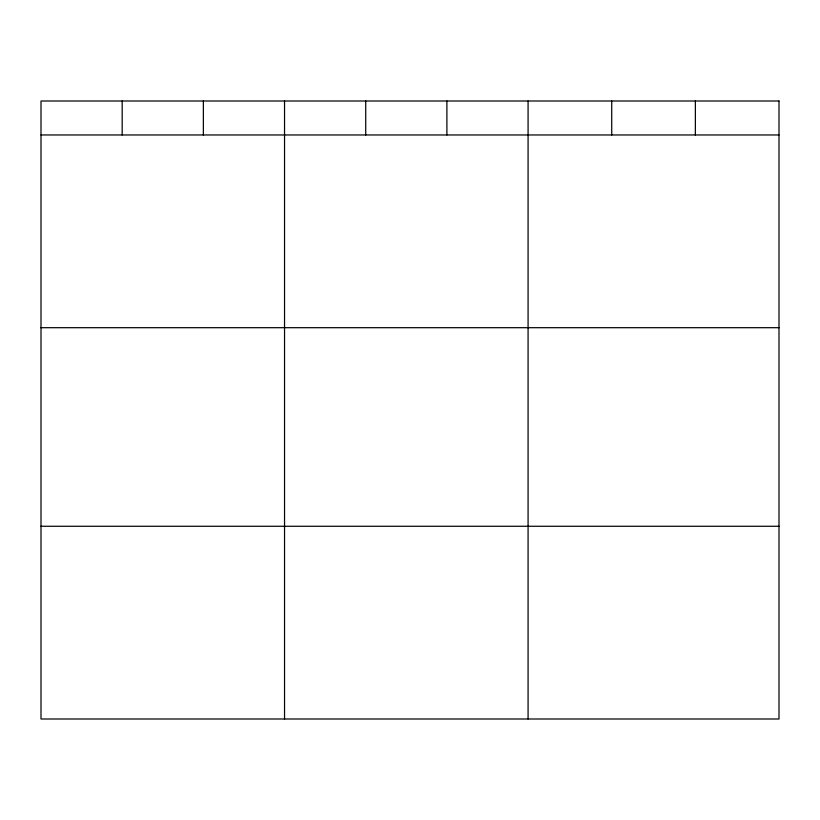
<?xml version="1.0" encoding="UTF-8"?>
<svg xmlns="http://www.w3.org/2000/svg" width="820" height="820" viewBox="0 0 820 820"><rect width="100%" height="100%" fill="white"/><g stroke="black" fill="none" stroke-linecap="round" stroke-linejoin="round"><path stroke-width="1.23" d="M41 134.962L779 134.962M41 327.692L779 327.692M41 526.266L779 526.266M695.36 101.004L695.36 134.962M611.72 101.004L611.72 134.962M528.08 101.004L528.08 718.996M446.9 101.004L446.9 134.962M365.72 101.004L365.72 134.962M284.54 101.004L284.54 718.996M203.36 101.004L203.36 134.962M122.18 101.004L122.18 134.962M779 101.004L41 101.004L41 718.996L779 718.996L779 101.004"/></g></svg>
